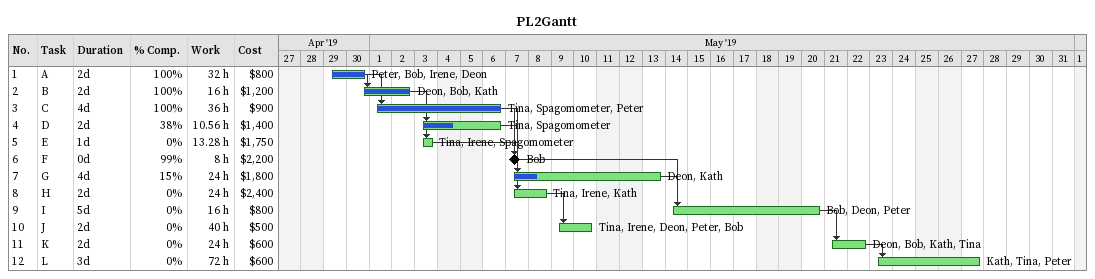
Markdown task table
PL2Gantt

| ID | Task | Duration | Start | Finish | Predecessors | Resources | % complete | Work (h) | Cost ($) |
|---|---|---|---|---|---|---|---|---|---|
| 1 | A | 2d | 2019-04-29 | 2019-04-30 |  | Peter, Bob, Irene, Deon | 100 | 32 | 800 |
| 2 | B | 2d | 2019-04-30 | 2019-05-02 | 1 | Deon, Bob, Kath | 100 | 16 | 1200 |
| 3 | C | 4d | 2019-05-01 | 2019-05-06 | 1 | Tina, Spagomometer, Peter | 100 | 36 | 900 |
| 4 | D | 2d | 2019-05-03 | 2019-05-06 | 2 | Tina, Spagomometer | 38 | 10.56 | 1400 |
| 5 | E | 1d | 2019-05-03 | 2019-05-03 | 2 | Tina, Irene, Spagomometer | 0 | 13.28 | 1750 |
| 6 | F | 0d | 2019-05-07 | 2019-05-07 | 3 | Bob | 99 | 8 | 2200 |
| 7 | G | 4d | 2019-05-07 | 2019-05-13 | 3 | Deon, Kath | 15 | 24 | 1800 |
| 8 | H | 2d | 2019-05-07 | 2019-05-08 | 4, 5 | Tina, Irene, Kath | 0 | 24 | 2400 |
| 9 | I | 5d | 2019-05-14 | 2019-05-20 | 6, 7 | Bob, Deon, Peter | 0 | 16 | 800 |
| 10 | J | 2d | 2019-05-09 | 2019-05-10 | 8 | Tina, Irene, Deon, Peter, Bob | 0 | 40 | 500 |
| 11 | K | 2d | 2019-05-21 | 2019-05-22 | 9 | Deon, Bob, Kath, Tina | 0 | 24 | 600 |
| 12 | L | 3d | 2019-05-23 | 2019-05-27 | 11 | Kath, Tina, Peter | 0 | 72 | 600 |
